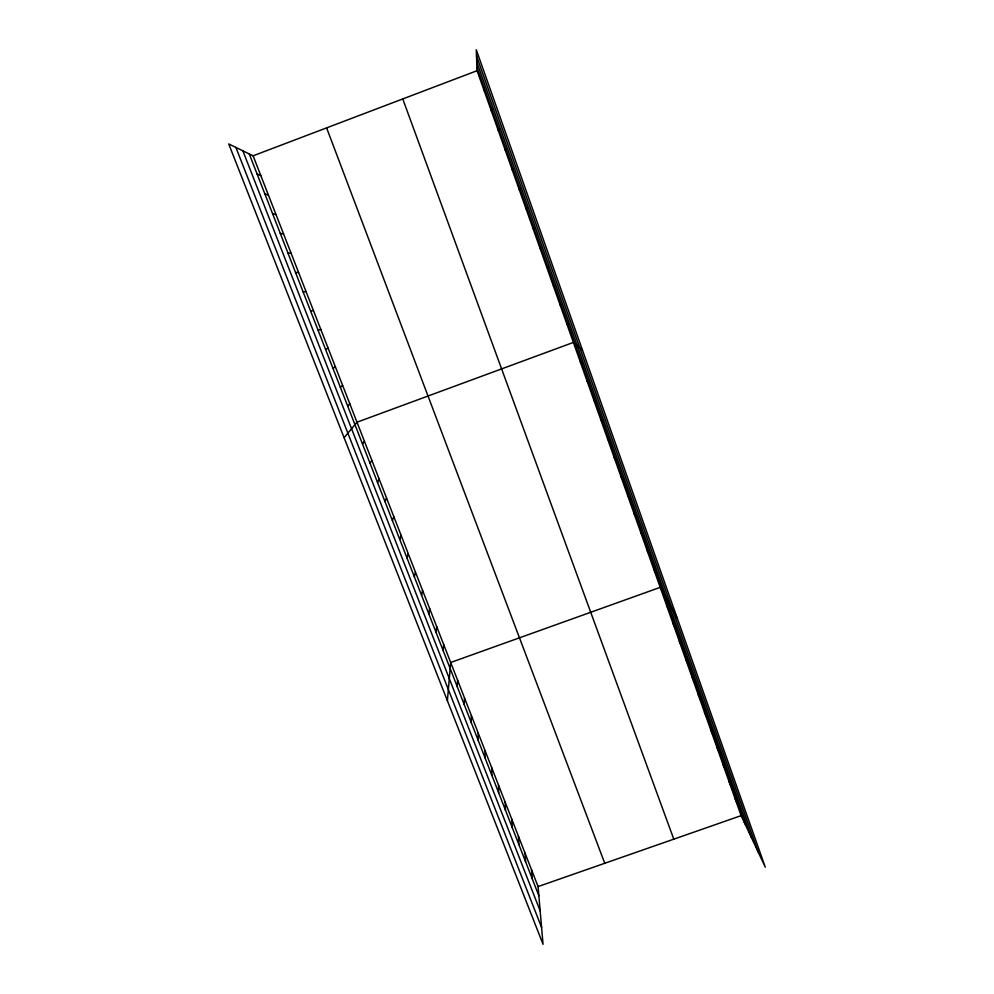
<?xml version="1.0" encoding="UTF-8"?>
<svg xmlns="http://www.w3.org/2000/svg" width="994" height="994" viewBox="0 0 994 994"><rect width="100%" height="100%" fill="white"/><g stroke="black" fill="none" stroke-linecap="round" stroke-linejoin="round"><path stroke-width="1.49" d="M478.114 740.145L478.213 733.087M471.181 722.389L471.392 715.581M491.297 110.806L491.409 108.184M464.223 704.535L464.521 697.974M457.215 686.581L457.625 680.281M447.387 700.695L450.692 662.489L660.215 587.355L677.361 618.529M498.342 130.699L498.566 128.412M443.076 650.399L443.709 644.609M435.956 632.147L436.701 626.63M428.799 613.807L429.644 608.552M505.35 150.467L505.697 148.528M421.593 595.356L422.562 590.374M414.349 576.818L415.43 572.097M407.068 558.168L408.273 553.72M512.332 170.148L512.78 168.52M399.75 539.407L401.067 535.244M392.394 520.558L393.823 516.656M384.989 501.585L386.529 497.982M519.266 189.705L519.825 188.413M377.546 482.525L379.211 479.195M370.054 463.341L371.843 460.309M362.524 444.057L364.438 441.324M526.161 209.162L526.832 208.193M344.098 437.708L356.983 422.226L573.389 342.433L582.409 349.938M347.676 406.012L349.826 403.85M533.02 228.508L533.803 227.862M340.346 387.25L342.619 385.386M332.99 368.389L335.376 366.811M325.585 349.428L328.107 348.148M253.097 155.809L538.077 886.573L543.047 944.3L228.732 143.944L253.097 155.809L477.083 70.698L476.263 49.7L765.268 867.153L741.126 815.639L477.083 70.698M539.841 247.755L540.736 247.419M318.142 330.356L320.789 329.374M538.077 886.573L741.126 815.639M310.65 311.184L313.421 310.513M303.133 291.913L306.028 291.54M546.625 266.889L547.619 266.864M295.553 272.53L298.585 272.468M287.949 253.035L291.105 253.284M280.296 233.441L283.588 234M553.372 285.924L554.478 286.21M272.604 213.722L276.021 214.617M264.864 193.905L268.43 195.122M257.086 173.975L260.776 175.516M560.082 304.86L561.299 305.444M566.754 323.696L568.071 324.578M580.297 361.903L581.825 363.394M587.156 381.261L588.796 383.063M593.99 400.52L595.717 402.62M600.774 419.667L602.612 422.065M607.52 438.714L609.459 441.398M614.23 457.65L616.28 460.632M620.915 476.486L623.052 479.754M627.549 495.211L629.786 498.764M634.16 513.836L636.495 517.675M640.72 532.374L643.155 536.487M647.256 550.8L649.778 555.186M653.754 569.127L656.363 573.786M666.639 605.483L669.434 610.676M673.025 623.511L675.92 628.966M679.387 641.441L682.369 647.169M685.711 659.283L688.78 665.259M691.998 677.026L695.154 683.263M698.248 694.682L701.503 701.155M704.473 712.238L707.815 718.96M710.66 729.695L714.09 736.678M716.823 747.066L720.327 754.284M722.949 764.349L726.527 771.804M729.037 781.532L732.702 789.236M735.1 798.629L738.853 806.569M249.258 153.933L538.86 895.731M242.859 150.827L540.177 910.976M235.889 147.435L541.593 927.464M326.604 127.878L604.75 863.277M402.756 98.94L673.795 839.16M476.735 61.876L751.327 837.408M476.946 67.393L744.953 823.815M476.499 55.875L758.223 852.119M531.566 869.874L532.262 878.808M525.018 853.088L525.615 861.798M518.433 836.215L518.943 844.689M511.823 819.255L512.221 827.505M505.176 802.195L505.474 810.209M498.491 785.061L498.69 792.839M491.769 767.828L491.868 775.37M484.202 87.857L484.202 90.802M485.01 750.507L485.01 757.801"/></g></svg>
